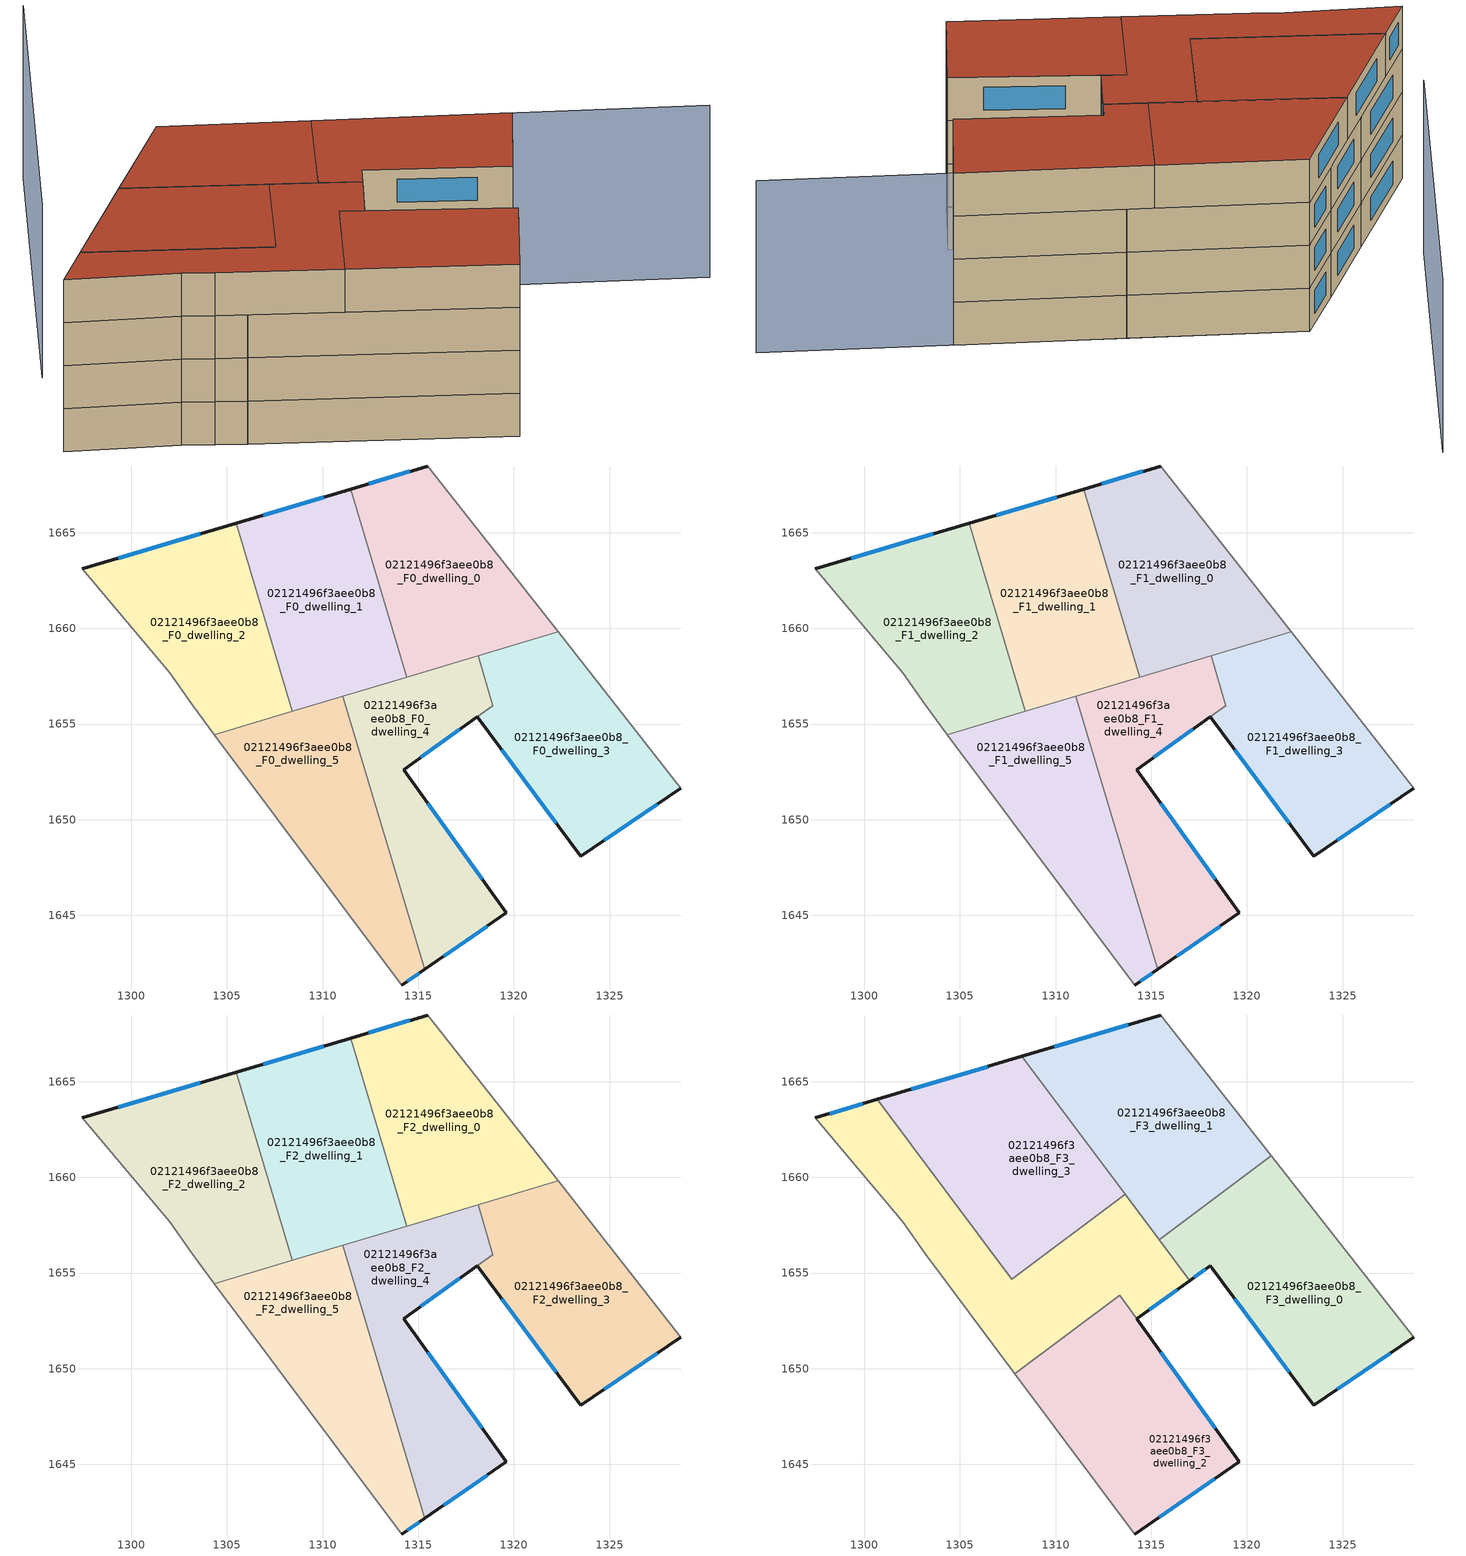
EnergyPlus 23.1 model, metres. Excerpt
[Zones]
02121496f3aee0b8_F0_dwelling_0
 floor ground (EU_floor_Construction): 1315.51,1668.48 1322.31,1659.81 1314.4,1657.45 1311.46,1667.28 z0
 wall outside (EU_wall_Construction): 1315.51,1668.48 1311.46,1667.28 z0:3
 wall adiabatic (EU_wall_Construction): 1322.31,1659.81 1315.51,1668.48 z0:3
 wall to 02121496f3aee0b8_F0_dwelling_1 (EU_wall_Construction): 1311.46,1667.28 1314.4,1657.45 z0:3
 wall to 02121496f3aee0b8_F0_dwelling_3 (EU_wall_Construction): 1318.12,1658.56 1322.31,1659.81 z0:3
 wall to 02121496f3aee0b8_F0_dwelling_4 (EU_wall_Construction): 1314.4,1657.45 1318.12,1658.56 z0:3
 window (EU_Window_Construction): 1314.56,1668.2 1312.41,1667.56 z0.7:2.3
02121496f3aee0b8_F0_dwelling_1
 floor ground (EU_floor_Construction): 1311.46,1667.28 1314.4,1657.45 1308.43,1655.66 1305.49,1665.5 z0
 wall outside (EU_wall_Construction): 1311.46,1667.28 1305.49,1665.5 z0:3
 wall to 02121496f3aee0b8_F0_dwelling_2 (EU_wall_Construction): 1305.49,1665.5 1308.43,1655.66 z0:3
 wall to 02121496f3aee0b8_F0_dwelling_4 (EU_wall_Construction): 1311.06,1656.45 1314.4,1657.45 z0:3
 wall to 02121496f3aee0b8_F0_dwelling_5 (EU_wall_Construction): 1308.43,1655.66 1311.06,1656.45 z0:3
 window (EU_Window_Construction): 1310.06,1666.86 1306.89,1665.92 z0.7:2.3
02121496f3aee0b8_F0_dwelling_2
 floor ground (EU_floor_Construction): 1305.49,1665.5 1308.43,1655.66 1304.34,1654.45 1303.18,1656 1302.01,1657.68 1297.45,1663.11 z0
 wall outside (EU_wall_Construction): 1305.49,1665.5 1297.45,1663.11 z0:3
 wall adiabatic (EU_wall_Construction): 1297.45,1663.11 1302.01,1657.68 1303.18,1656 1304.34,1654.45 z0:3
 wall to 02121496f3aee0b8_F0_dwelling_5 (EU_wall_Construction): 1304.34,1654.45 1308.43,1655.66 z0:3
 window (EU_Window_Construction): 1303.6,1664.94 1299.33,1663.67 z0.7:2.3
02121496f3aee0b8_F0_dwelling_3
 floor ground (EU_floor_Construction): 1322.31,1659.81 1328.71,1651.64 1323.49,1648.1 1318.08,1655.38 1318.9,1655.96 1318.12,1658.56 z0
 wall outside (EU_wall_Construction): 1318.08,1655.38 1323.49,1648.1 1328.71,1651.64 z0:3
 wall adiabatic (EU_wall_Construction): 1328.71,1651.64 1322.31,1659.81 z0:3
 wall to 02121496f3aee0b8_F0_dwelling_4 (EU_wall_Construction): 1318.12,1658.56 1318.9,1655.96 1318.08,1655.38 z0:3
 window (EU_Window_Construction): 1324.72,1648.93 1327.49,1650.81 / 1319.35,1653.67 1322.22,1649.81 z0.7:2.3
02121496f3aee0b8_F0_dwelling_4
 floor ground (EU_floor_Construction): 1318.12,1658.56 1318.9,1655.96 1314.23,1652.61 1319.6,1645.13 1315.33,1642.18 1311.06,1656.45 z0
 wall outside (EU_wall_Construction): 1315.33,1642.18 1319.6,1645.13 1314.23,1652.61 1318.08,1655.37 z0:3
 wall to 02121496f3aee0b8_F0_dwelling_5 (EU_wall_Construction): 1311.06,1656.45 1315.33,1642.18 z0:3
 window (EU_Window_Construction): 1318.34,1646.89 1315.49,1650.86 / 1316.33,1642.87 1318.6,1644.44 / 1315.13,1653.26 1317.18,1654.73 z0.7:2.3
02121496f3aee0b8_F0_dwelling_5
 floor ground (EU_floor_Construction): 1311.06,1656.45 1315.33,1642.18 1314.15,1641.36 1304.34,1654.45 z0
 wall outside (EU_wall_Construction): 1314.15,1641.36 1315.33,1642.18 z0:3
 wall adiabatic (EU_wall_Construction): 1304.34,1654.45 1314.15,1641.36 z0:3
 window (EU_Window_Construction): 1314.42,1641.55 1315.05,1641.99 z0.7:2.3
02121496f3aee0b8_F1_dwelling_0
 floor to 02121496f3aee0b8_F0_dwelling_0 (EU_floor_Construction): 1315.51,1668.48 1322.31,1659.81 1314.4,1657.45 1311.46,1667.28 z3
 wall outside (EU_wall_Construction): 1315.51,1668.48 1311.46,1667.28 z3:6
 wall adiabatic (EU_wall_Construction): 1322.31,1659.81 1315.51,1668.48 z3:6
 wall to 02121496f3aee0b8_F1_dwelling_1 (EU_wall_Construction): 1311.46,1667.28 1314.4,1657.45 z3:6
 wall to 02121496f3aee0b8_F1_dwelling_3 (EU_wall_Construction): 1318.12,1658.56 1322.31,1659.81 z3:6
 wall to 02121496f3aee0b8_F1_dwelling_4 (EU_wall_Construction): 1314.4,1657.45 1318.12,1658.56 z3:6
 window (EU_Window_Construction): 1314.56,1668.2 1312.41,1667.56 z3.7:5.3
02121496f3aee0b8_F1_dwelling_1
 floor to 02121496f3aee0b8_F0_dwelling_1 (EU_floor_Construction): 1311.46,1667.28 1314.4,1657.45 1308.43,1655.66 1305.49,1665.5 z3
 wall outside (EU_wall_Construction): 1311.46,1667.28 1305.49,1665.5 z3:6
 wall to 02121496f3aee0b8_F1_dwelling_2 (EU_wall_Construction): 1305.49,1665.5 1308.43,1655.66 z3:6
 wall to 02121496f3aee0b8_F1_dwelling_4 (EU_wall_Construction): 1311.06,1656.45 1314.4,1657.45 z3:6
 wall to 02121496f3aee0b8_F1_dwelling_5 (EU_wall_Construction): 1308.43,1655.66 1311.06,1656.45 z3:6
 window (EU_Window_Construction): 1310.06,1666.86 1306.89,1665.92 z3.7:5.3
02121496f3aee0b8_F1_dwelling_2
 floor to 02121496f3aee0b8_F0_dwelling_2 (EU_floor_Construction): 1305.49,1665.5 1308.43,1655.66 1304.34,1654.45 1303.18,1656 1302.01,1657.68 1297.45,1663.11 z3
 wall outside (EU_wall_Construction): 1305.49,1665.5 1297.45,1663.11 z3:6
 wall adiabatic (EU_wall_Construction): 1297.45,1663.11 1302.01,1657.68 1303.18,1656 1304.34,1654.45 z3:6
 wall to 02121496f3aee0b8_F1_dwelling_5 (EU_wall_Construction): 1304.34,1654.45 1308.43,1655.66 z3:6
 window (EU_Window_Construction): 1303.6,1664.94 1299.33,1663.67 z3.7:5.3
02121496f3aee0b8_F1_dwelling_3
 floor to 02121496f3aee0b8_F0_dwelling_3 (EU_floor_Construction): 1322.31,1659.81 1328.71,1651.64 1323.49,1648.1 1318.08,1655.38 1318.9,1655.96 1318.12,1658.56 z3
 wall outside (EU_wall_Construction): 1318.08,1655.38 1323.49,1648.1 1328.71,1651.64 z3:6
 wall adiabatic (EU_wall_Construction): 1328.71,1651.64 1322.31,1659.81 z3:6
 wall to 02121496f3aee0b8_F1_dwelling_4 (EU_wall_Construction): 1318.12,1658.56 1318.9,1655.96 1318.08,1655.38 z3:6
 window (EU_Window_Construction): 1324.72,1648.93 1327.49,1650.81 / 1319.35,1653.67 1322.22,1649.81 z3.7:5.3
02121496f3aee0b8_F1_dwelling_4
 floor to 02121496f3aee0b8_F0_dwelling_4 (EU_floor_Construction): 1318.12,1658.56 1318.9,1655.96 1314.23,1652.61 1319.6,1645.13 1315.33,1642.18 1311.06,1656.45 z3
 wall outside (EU_wall_Construction): 1315.33,1642.18 1319.6,1645.13 1314.23,1652.61 1318.08,1655.37 z3:6
 wall to 02121496f3aee0b8_F1_dwelling_5 (EU_wall_Construction): 1311.06,1656.45 1315.33,1642.18 z3:6
 window (EU_Window_Construction): 1318.34,1646.89 1315.49,1650.86 / 1316.33,1642.87 1318.6,1644.44 / 1315.13,1653.26 1317.18,1654.73 z3.7:5.3
02121496f3aee0b8_F1_dwelling_5
 floor to 02121496f3aee0b8_F0_dwelling_5 (EU_floor_Construction): 1311.06,1656.45 1315.33,1642.18 1314.15,1641.36 1304.34,1654.45 z3
 wall outside (EU_wall_Construction): 1314.15,1641.36 1315.33,1642.18 z3:6
 wall adiabatic (EU_wall_Construction): 1304.34,1654.45 1314.15,1641.36 z3:6
 window (EU_Window_Construction): 1314.42,1641.55 1315.05,1641.99 z3.7:5.3
02121496f3aee0b8_F2_dwelling_0
 floor to 02121496f3aee0b8_F1_dwelling_0 (EU_floor_Construction): 1315.51,1668.48 1322.31,1659.81 1314.4,1657.45 1311.46,1667.28 z6
 wall outside (EU_wall_Construction): 1315.51,1668.48 1311.46,1667.28 z6:9
 wall adiabatic (EU_wall_Construction): 1322.31,1659.81 1315.51,1668.48 z6:9
 wall to 02121496f3aee0b8_F2_dwelling_1 (EU_wall_Construction): 1311.46,1667.28 1314.4,1657.45 z6:9
 wall to 02121496f3aee0b8_F2_dwelling_3 (EU_wall_Construction): 1318.12,1658.56 1322.31,1659.81 z6:9
 wall to 02121496f3aee0b8_F2_dwelling_4 (EU_wall_Construction): 1314.4,1657.45 1318.12,1658.56 z6:9
 window (EU_Window_Construction): 1314.56,1668.2 1312.41,1667.56 z6.7:8.3
 ceiling adiabatic (EU_roof_Construction): 1314.79,1657.56 1314.08,1658.51 1314.4,1657.45 z9
02121496f3aee0b8_F2_dwelling_1
 floor to 02121496f3aee0b8_F1_dwelling_1 (EU_floor_Construction): 1311.46,1667.28 1314.4,1657.45 1308.43,1655.66 1305.49,1665.5 z6
 wall outside (EU_wall_Construction): 1311.46,1667.28 1305.49,1665.5 z6:9
 wall to 02121496f3aee0b8_F2_dwelling_2 (EU_wall_Construction): 1305.49,1665.5 1308.43,1655.66 z6:9
 wall to 02121496f3aee0b8_F2_dwelling_4 (EU_wall_Construction): 1311.06,1656.45 1314.4,1657.45 z6:9
 wall to 02121496f3aee0b8_F2_dwelling_5 (EU_wall_Construction): 1308.43,1655.66 1311.06,1656.45 z6:9
 window (EU_Window_Construction): 1310.06,1666.86 1306.89,1665.92 z6.7:8.3
02121496f3aee0b8_F2_dwelling_2
 floor to 02121496f3aee0b8_F1_dwelling_2 (EU_floor_Construction): 1305.49,1665.5 1308.43,1655.66 1304.34,1654.45 1303.18,1656 1302.01,1657.68 1297.45,1663.11 z6
 wall outside (EU_wall_Construction): 1305.49,1665.5 1297.45,1663.11 z6:9
 wall adiabatic (EU_wall_Construction): 1297.45,1663.11 1302.01,1657.68 1303.18,1656 1304.34,1654.45 z6:9
 wall to 02121496f3aee0b8_F2_dwelling_5 (EU_wall_Construction): 1304.34,1654.45 1308.43,1655.66 z6:9
 window (EU_Window_Construction): 1303.6,1664.94 1299.33,1663.67 z6.7:8.3
02121496f3aee0b8_F2_dwelling_3
 floor to 02121496f3aee0b8_F1_dwelling_3 (EU_floor_Construction): 1322.31,1659.81 1328.71,1651.64 1323.49,1648.1 1318.08,1655.38 1318.9,1655.96 1318.12,1658.56 z6
 wall outside (EU_wall_Construction): 1318.08,1655.38 1323.49,1648.1 1328.71,1651.64 z6:9
 wall adiabatic (EU_wall_Construction): 1328.71,1651.64 1322.31,1659.81 z6:9
 wall to 02121496f3aee0b8_F2_dwelling_4 (EU_wall_Construction): 1318.12,1658.56 1318.9,1655.96 1318.08,1655.38 z6:9
 window (EU_Window_Construction): 1324.72,1648.93 1327.49,1650.81 / 1319.35,1653.67 1322.22,1649.81 z6.7:8.3
02121496f3aee0b8_F2_dwelling_4
 floor to 02121496f3aee0b8_F1_dwelling_4 (EU_floor_Construction): 1318.12,1658.56 1318.9,1655.96 1314.23,1652.61 1319.6,1645.13 1315.33,1642.18 1311.06,1656.45 z6
 wall outside (EU_wall_Construction): 1315.33,1642.18 1319.6,1645.13 1314.23,1652.61 1318.08,1655.37 z6:9
 wall to 02121496f3aee0b8_F2_dwelling_5 (EU_wall_Construction): 1311.06,1656.45 1315.33,1642.18 z6:9
 window (EU_Window_Construction): 1318.34,1646.89 1315.49,1650.86 / 1316.33,1642.87 1318.6,1644.44 / 1315.13,1653.26 1317.18,1654.73 z6.7:8.3
 ceiling adiabatic (EU_roof_Construction): 1318.9,1655.96 1318.12,1658.56 1311.06,1656.45 1312.11,1652.93 1313.34,1653.85 1314.23,1652.61 z9
02121496f3aee0b8_F2_dwelling_5
 floor to 02121496f3aee0b8_F1_dwelling_5 (EU_floor_Construction): 1311.06,1656.45 1315.33,1642.18 1314.15,1641.36 1304.34,1654.45 z6
 wall outside (EU_wall_Construction): 1314.15,1641.36 1315.33,1642.18 z6:9
 wall adiabatic (EU_wall_Construction): 1304.34,1654.45 1314.15,1641.36 z6:9
 window (EU_Window_Construction): 1314.42,1641.55 1315.05,1641.99 z6.7:8.3
02121496f3aee0b8_F3_dwelling_0
 floor to 02121496f3aee0b8_F2_dwelling_3 (EU_floor_Construction): 1322.31,1659.81 1328.71,1651.64 1323.49,1648.1 1318.08,1655.38 1318.9,1655.96 1318.12,1658.56 z9
 floor to 02121496f3aee0b8_F2_dwelling_0 (EU_floor_Construction): 1321.27,1661.13 1322.31,1659.81 1317.64,1658.41 z9
 floor adiabatic (EU_floor_Construction): 1318.12,1658.56 1318.9,1655.96 1317.01,1654.6 1315.4,1656.74 1317.64,1658.41 z9
 wall outside (EU_wall_Construction): 1317.01,1654.6 1318.08,1655.38 1323.49,1648.1 1328.71,1651.64 z9:12
 wall to 02121496f3aee0b8_F3_dwelling_1 (EU_wall_Construction): 1321.27,1661.13 1315.4,1656.74 z9:12
 wall adiabatic (EU_wall_Construction): 1328.71,1651.64 1321.27,1661.13 z9:12
 wall to 02121496f3aee0b8_F3_dwelling_4 (EU_wall_Construction): 1315.4,1656.74 1317.01,1654.6 z9:12
 window (EU_Window_Construction): 1324.72,1648.93 1327.49,1650.81 / 1319.35,1653.67 1322.22,1649.81 / 1317.26,1654.79 1317.83,1655.19 z9.7:11.3
 roof outside (EU_roof_Construction): 1328.71,1651.64 1321.27,1661.13 1315.4,1656.74 1317.01,1654.6 1318.08,1655.38 1323.49,1648.1 z12
02121496f3aee0b8_F3_dwelling_1
 floor to 02121496f3aee0b8_F2_dwelling_0 (EU_floor_Construction): 1315.51,1668.48 1321.27,1661.13 1317.64,1658.41 1314.79,1657.56 1314.08,1658.51 1311.46,1667.28 z9
 floor to 02121496f3aee0b8_F2_dwelling_1 (EU_floor_Construction): 1311.46,1667.28 1314.08,1658.51 1308.23,1666.32 z9
 floor adiabatic (EU_floor_Construction): 1317.64,1658.41 1315.4,1656.74 1314.79,1657.56 z9
 wall outside (EU_wall_Construction): 1315.51,1668.48 1308.23,1666.32 z9:12
 wall adiabatic (EU_wall_Construction): 1321.27,1661.13 1315.51,1668.48 z9:12
 wall to 02121496f3aee0b8_F3_dwelling_3 (EU_wall_Construction): 1308.23,1666.32 1313.64,1659.1 z9:12
 wall to 02121496f3aee0b8_F3_dwelling_4 (EU_wall_Construction): 1313.64,1659.1 1315.4,1656.74 z9:12
 window (EU_Window_Construction): 1313.8,1667.97 1309.94,1666.83 z9.7:11.3
 roof outside (EU_roof_Construction): 1321.27,1661.13 1315.51,1668.48 1308.23,1666.32 1315.4,1656.74 z12
02121496f3aee0b8_F3_dwelling_2
 floor to 02121496f3aee0b8_F2_dwelling_4 (EU_floor_Construction): 1313.34,1653.85 1319.6,1645.13 1315.33,1642.18 1312.11,1652.93 z9
 floor to 02121496f3aee0b8_F2_dwelling_5 (EU_floor_Construction): 1312.11,1652.93 1315.33,1642.18 1314.15,1641.36 1307.86,1649.75 z9
 wall outside (EU_wall_Construction): 1314.15,1641.36 1319.6,1645.13 1314.23,1652.61 z9:12
 wall adiabatic (EU_wall_Construction): 1307.86,1649.75 1314.15,1641.36 z9:12
 wall to 02121496f3aee0b8_F3_dwelling_4 (EU_wall_Construction): 1314.23,1652.61 1313.34,1653.85 1307.86,1649.75 z9:12
 window (EU_Window_Construction): 1315.43,1642.25 1318.32,1644.24 / 1318.34,1646.89 1315.49,1650.86 z9.7:11.3
 roof outside (EU_roof_Construction): 1319.6,1645.13 1313.34,1653.85 1307.86,1649.75 1314.15,1641.36 z12
02121496f3aee0b8_F3_dwelling_3
 floor to 02121496f3aee0b8_F2_dwelling_1 (EU_floor_Construction): 1308.23,1666.32 1313.64,1659.11 1309.45,1655.97 1308.43,1655.66 1305.49,1665.5 z9
 floor to 02121496f3aee0b8_F2_dwelling_2 (EU_floor_Construction): 1305.49,1665.5 1308.43,1655.66 1307.23,1655.31 1300.68,1664.07 z9
 floor to 02121496f3aee0b8_F2_dwelling_5 (EU_floor_Construction): 1309.45,1655.97 1307.71,1654.67 1307.23,1655.31 z9
 wall outside (EU_wall_Construction): 1308.23,1666.32 1300.68,1664.07 z9:12
 wall to 02121496f3aee0b8_F3_dwelling_4 (EU_wall_Construction): 1300.68,1664.07 1307.71,1654.67 1313.64,1659.11 z9:12
 window (EU_Window_Construction): 1306.46,1665.79 1302.45,1664.6 z9.7:11.3
 roof outside (EU_roof_Construction): 1313.64,1659.11 1308.23,1666.32 1300.68,1664.07 1307.71,1654.67 z12
02121496f3aee0b8_F3_dwelling_4
 floor to 02121496f3aee0b8_F2_dwelling_2 (EU_floor_Construction): 1300.68,1664.07 1307.23,1655.31 1304.34,1654.45 1303.18,1656 1302.01,1657.68 1297.45,1663.11 z9
 floor to 02121496f3aee0b8_F2_dwelling_5 (EU_floor_Construction): 1311.06,1656.45 1312.11,1652.93 1307.86,1649.75 1304.34,1654.45 1307.23,1655.31 1307.71,1654.67 1309.45,1655.97 z9
 floor to 02121496f3aee0b8_F2_dwelling_1 (EU_floor_Construction): 1314.08,1658.51 1314.4,1657.45 1309.45,1655.97 1313.64,1659.1 z9
 floor adiabatic (EU_floor_Construction): 1314.4,1657.45 1314.08,1658.51 1317.01,1654.6 1314.23,1652.61 1313.34,1653.85 1312.11,1652.93 1311.06,1656.45 z9
 wall outside (EU_wall_Construction): 1300.68,1664.07 1297.45,1663.11 / 1314.23,1652.61 1317.01,1654.6 z9:12
 wall adiabatic (EU_wall_Construction): 1297.45,1663.11 1302.01,1657.68 1303.18,1656 1307.86,1649.75 z9:12
 window (EU_Window_Construction): 1299.92,1663.84 1298.2,1663.33 / 1314.88,1653.08 1316.35,1654.14 z9.7:11.3
 roof outside (EU_roof_Construction): 1314.23,1652.61 1317.01,1654.6 1313.64,1659.11 1307.71,1654.67 1300.68,1664.07 1297.45,1663.11 1302.01,1657.68 1303.18,1656 1307.86,1649.75 1313.34,1653.85 z12
shading: 1336.04,1642.29 1315.51,1668.48 / 1322.91,1682.99 1304.02,1669.04 z0:12
[Building]
EU S2 Campaign: North Axis=0; Terrain=City; Solar Distribution=FullExterior
[Site:Location]
Budapest.Ferenc.Liszt.Intl.AP: Latitude=47.437; Longitude=19.256; Time Zone=1; Elevation=185
[SizingPeriod:WeatherFileDays]
AnnualSizingPeriod: Begin Month=1; Begin Day of Month=1; End Month=12; End Day of Month=31; Day of Week for Start Day=Monday; Use Weather File Daylight Saving Period=No; Use Weather File Rain and Snow Indicators=No
[MATERIAL]
EU_InternalMass_Material: Roughness=MediumRough; Thickness=0.1; Conductivity=1; Density=1800; Specific Heat=900; Thermal Absorptance=0.9; Solar Absorptance=0.7; Visible Absorptance=0.7
[MATERIAL:NOMASS] Roughness=MediumRough; Thermal Absorptance=0.9; Solar Absorptance=0.7; Visible Absorptance=0.7
Name | Thermal Resistance
EU_wall_NoMass | 0.832559
EU_roof_NoMass | 1.39638
EU_floor_NoMass | 0.872794
[WINDOWMATERIAL:SIMPLEGLAZINGSYSTEM]
EU_Window_SimpleGlazing: UFactor=2.79869; Solar Heat Gain Coefficient=0.75; Visible Transmittance=0.75
[CONSTRUCTION]
EU_wall_Construction: EU_wall_NoMass
EU_roof_Construction: EU_roof_NoMass
EU_floor_Construction: EU_floor_NoMass
EU_Window_Construction: EU_Window_SimpleGlazing
EU_InternalMass_Construction: EU_InternalMass_Material
[ZONE] Type=1; Multiplier=1; Ceiling Height=autocalculate; Floor Area=autocalculate; Part of Total Floor Area=Yes
Name | Volume
02121496f3aee0b8_F0_dwelling_0; 02121496f3aee0b8_F1_dwelling_0; 02121496f3aee0b8_F2_dwelling_0 | 191.943
02121496f3aee0b8_F3_dwelling_0 | 230.327
02121496f3aee0b8_F0_dwelling_1; 02121496f3aee0b8_F1_dwelling_1; 02121496f3aee0b8_F2_dwelling_1 | 191.913
02121496f3aee0b8_F3_dwelling_1 | 230.322
02121496f3aee0b8_F0_dwelling_2; 02121496f3aee0b8_F1_dwelling_2; 02121496f3aee0b8_F2_dwelling_2 | 191.946
02121496f3aee0b8_F3_dwelling_2 | 214.409
02121496f3aee0b8_F0_dwelling_3; 02121496f3aee0b8_F1_dwelling_3; 02121496f3aee0b8_F2_dwelling_3 | 196.108
02121496f3aee0b8_F3_dwelling_3 | 230.316
02121496f3aee0b8_F0_dwelling_4; 02121496f3aee0b8_F1_dwelling_4; 02121496f3aee0b8_F2_dwelling_4 | 187.771
02121496f3aee0b8_F3_dwelling_4 | 246.229
02121496f3aee0b8_F0_dwelling_5; 02121496f3aee0b8_F1_dwelling_5; 02121496f3aee0b8_F2_dwelling_5 | 191.926
[INTERNALMASS] Construction=EU_InternalMass_Construction
Name | Zone or ZoneList | Surface Area
02121496f3aee0b8_F0_dwelling_0_EU_InternalMass | 02121496f3aee0b8_F0_dwelling_0 | 63.9811
02121496f3aee0b8_F0_dwelling_1_EU_InternalMass | 02121496f3aee0b8_F0_dwelling_1 | 63.9708
02121496f3aee0b8_F0_dwelling_2_EU_InternalMass | 02121496f3aee0b8_F0_dwelling_2 | 63.9819
02121496f3aee0b8_F0_dwelling_3_EU_InternalMass | 02121496f3aee0b8_F0_dwelling_3 | 65.3713
02121496f3aee0b8_F0_dwelling_4_EU_InternalMass | 02121496f3aee0b8_F0_dwelling_4 | 62.5897
02121496f3aee0b8_F0_dwelling_5_EU_InternalMass | 02121496f3aee0b8_F0_dwelling_5 | 63.9754
02121496f3aee0b8_F1_dwelling_0_EU_InternalMass | 02121496f3aee0b8_F1_dwelling_0 | 63.9811
02121496f3aee0b8_F1_dwelling_1_EU_InternalMass | 02121496f3aee0b8_F1_dwelling_1 | 63.9708
02121496f3aee0b8_F1_dwelling_2_EU_InternalMass | 02121496f3aee0b8_F1_dwelling_2 | 63.9819
02121496f3aee0b8_F1_dwelling_3_EU_InternalMass | 02121496f3aee0b8_F1_dwelling_3 | 65.3713
02121496f3aee0b8_F1_dwelling_4_EU_InternalMass | 02121496f3aee0b8_F1_dwelling_4 | 62.5897
02121496f3aee0b8_F1_dwelling_5_EU_InternalMass | 02121496f3aee0b8_F1_dwelling_5 | 63.9754
02121496f3aee0b8_F2_dwelling_0_EU_InternalMass | 02121496f3aee0b8_F2_dwelling_0 | 63.9811
02121496f3aee0b8_F2_dwelling_1_EU_InternalMass | 02121496f3aee0b8_F2_dwelling_1 | 63.9708
02121496f3aee0b8_F2_dwelling_2_EU_InternalMass | 02121496f3aee0b8_F2_dwelling_2 | 63.9819
02121496f3aee0b8_F2_dwelling_3_EU_InternalMass | 02121496f3aee0b8_F2_dwelling_3 | 65.3713
02121496f3aee0b8_F2_dwelling_4_EU_InternalMass | 02121496f3aee0b8_F2_dwelling_4 | 62.5897
02121496f3aee0b8_F2_dwelling_5_EU_InternalMass | 02121496f3aee0b8_F2_dwelling_5 | 63.9754
02121496f3aee0b8_F3_dwelling_0_EU_InternalMass | 02121496f3aee0b8_F3_dwelling_0 | 76.7773
02121496f3aee0b8_F3_dwelling_1_EU_InternalMass | 02121496f3aee0b8_F3_dwelling_1 | 76.7724
02121496f3aee0b8_F3_dwelling_2_EU_InternalMass | 02121496f3aee0b8_F3_dwelling_2 | 71.4704
02121496f3aee0b8_F3_dwelling_3_EU_InternalMass | 02121496f3aee0b8_F3_dwelling_3 | 76.7696
02121496f3aee0b8_F3_dwelling_4_EU_InternalMass | 02121496f3aee0b8_F3_dwelling_4 | 82.075
[OTHEREQUIPMENT] Fuel Type=Electricity; Design Level Calculation Method=Watts/Area; Power per Zone Floor Area=1; Fraction Latent=0; Fraction Radiant=0; Fraction Lost=0; Carbon Dioxide Generation Rate=0; EndUse Subcategory=EU_Step8_InternalGains
Name | Zone or ZoneList or Space or SpaceList | Schedule
EU_Step8_InternalGain_02121496f3aee0b8_F0_dwelling_0_f000 | 02121496f3aee0b8_F0_dwelling_0 | EU_Step8_GainSchedule_02121496f3aee0b8_F0_dwelling_0_f000
EU_Step8_InternalGain_02121496f3aee0b8_F0_dwelling_1_f000 | 02121496f3aee0b8_F0_dwelling_1 | EU_Step8_GainSchedule_02121496f3aee0b8_F0_dwelling_1_f000
EU_Step8_InternalGain_02121496f3aee0b8_F0_dwelling_2_f000 | 02121496f3aee0b8_F0_dwelling_2 | EU_Step8_GainSchedule_02121496f3aee0b8_F0_dwelling_2_f000
EU_Step8_InternalGain_02121496f3aee0b8_F0_dwelling_3_f000 | 02121496f3aee0b8_F0_dwelling_3 | EU_Step8_GainSchedule_02121496f3aee0b8_F0_dwelling_3_f000
EU_Step8_InternalGain_02121496f3aee0b8_F0_dwelling_4_f000 | 02121496f3aee0b8_F0_dwelling_4 | EU_Step8_GainSchedule_02121496f3aee0b8_F0_dwelling_4_f000
EU_Step8_InternalGain_02121496f3aee0b8_F0_dwelling_5_f000 | 02121496f3aee0b8_F0_dwelling_5 | EU_Step8_GainSchedule_02121496f3aee0b8_F0_dwelling_5_f000
EU_Step8_InternalGain_02121496f3aee0b8_F1_dwelling_0_f000 | 02121496f3aee0b8_F1_dwelling_0 | EU_Step8_GainSchedule_02121496f3aee0b8_F1_dwelling_0_f000
EU_Step8_InternalGain_02121496f3aee0b8_F1_dwelling_1_f000 | 02121496f3aee0b8_F1_dwelling_1 | EU_Step8_GainSchedule_02121496f3aee0b8_F1_dwelling_1_f000
EU_Step8_InternalGain_02121496f3aee0b8_F1_dwelling_2_f000 | 02121496f3aee0b8_F1_dwelling_2 | EU_Step8_GainSchedule_02121496f3aee0b8_F1_dwelling_2_f000
EU_Step8_InternalGain_02121496f3aee0b8_F1_dwelling_3_f000 | 02121496f3aee0b8_F1_dwelling_3 | EU_Step8_GainSchedule_02121496f3aee0b8_F1_dwelling_3_f000
EU_Step8_InternalGain_02121496f3aee0b8_F1_dwelling_4_f000 | 02121496f3aee0b8_F1_dwelling_4 | EU_Step8_GainSchedule_02121496f3aee0b8_F1_dwelling_4_f000
EU_Step8_InternalGain_02121496f3aee0b8_F1_dwelling_5_f000 | 02121496f3aee0b8_F1_dwelling_5 | EU_Step8_GainSchedule_02121496f3aee0b8_F1_dwelling_5_f000
EU_Step8_InternalGain_02121496f3aee0b8_F2_dwelling_0_f000 | 02121496f3aee0b8_F2_dwelling_0 | EU_Step8_GainSchedule_02121496f3aee0b8_F2_dwelling_0_f000
EU_Step8_InternalGain_02121496f3aee0b8_F2_dwelling_1_f000 | 02121496f3aee0b8_F2_dwelling_1 | EU_Step8_GainSchedule_02121496f3aee0b8_F2_dwelling_1_f000
EU_Step8_InternalGain_02121496f3aee0b8_F2_dwelling_2_f000 | 02121496f3aee0b8_F2_dwelling_2 | EU_Step8_GainSchedule_02121496f3aee0b8_F2_dwelling_2_f000
EU_Step8_InternalGain_02121496f3aee0b8_F2_dwelling_3_f000 | 02121496f3aee0b8_F2_dwelling_3 | EU_Step8_GainSchedule_02121496f3aee0b8_F2_dwelling_3_f000
EU_Step8_InternalGain_02121496f3aee0b8_F2_dwelling_4_f000 | 02121496f3aee0b8_F2_dwelling_4 | EU_Step8_GainSchedule_02121496f3aee0b8_F2_dwelling_4_f000
EU_Step8_InternalGain_02121496f3aee0b8_F2_dwelling_5_f000 | 02121496f3aee0b8_F2_dwelling_5 | EU_Step8_GainSchedule_02121496f3aee0b8_F2_dwelling_5_f000
EU_Step8_InternalGain_02121496f3aee0b8_F3_dwelling_0_f000 | 02121496f3aee0b8_F3_dwelling_0 | EU_Step8_GainSchedule_02121496f3aee0b8_F3_dwelling_0_f000
EU_Step8_InternalGain_02121496f3aee0b8_F3_dwelling_1_f000 | 02121496f3aee0b8_F3_dwelling_1 | EU_Step8_GainSchedule_02121496f3aee0b8_F3_dwelling_1_f000
EU_Step8_InternalGain_02121496f3aee0b8_F3_dwelling_2_f000 | 02121496f3aee0b8_F3_dwelling_2 | EU_Step8_GainSchedule_02121496f3aee0b8_F3_dwelling_2_f000
EU_Step8_InternalGain_02121496f3aee0b8_F3_dwelling_3_f000 | 02121496f3aee0b8_F3_dwelling_3 | EU_Step8_GainSchedule_02121496f3aee0b8_F3_dwelling_3_f000
EU_Step8_InternalGain_02121496f3aee0b8_F3_dwelling_4_f000 | 02121496f3aee0b8_F3_dwelling_4 | EU_Step8_GainSchedule_02121496f3aee0b8_F3_dwelling_4_f000
[ZONEVENTILATION:DESIGNFLOWRATE] Schedule=EU_AlwaysOn; Design Flow Rate Calculation Method=AirChanges/Hour; Air Changes per Hour=0.475469; Ventilation Type=Natural; Fan Pressure Rise=0; Fan Total Efficiency=1; Constant Term Coefficient=1; Temperature Term Coefficient=0; Velocity Term Coefficient=0; Velocity Squared Term Coefficient=0; Minimum Indoor Temperature=-100; Maximum Indoor Temperature=100; Delta Temperature=-100; Minimum Outdoor Temperature=-100; Maximum Outdoor Temperature=100; Maximum Wind Speed=40
Name | Zone or ZoneList or Space or SpaceList
EU_ConstantAir_02121496f3aee0b8_F0_dwelling_0 | 02121496f3aee0b8_F0_dwelling_0
EU_ConstantAir_02121496f3aee0b8_F0_dwelling_1 | 02121496f3aee0b8_F0_dwelling_1
EU_ConstantAir_02121496f3aee0b8_F0_dwelling_2 | 02121496f3aee0b8_F0_dwelling_2
EU_ConstantAir_02121496f3aee0b8_F0_dwelling_3 | 02121496f3aee0b8_F0_dwelling_3
EU_ConstantAir_02121496f3aee0b8_F0_dwelling_4 | 02121496f3aee0b8_F0_dwelling_4
EU_ConstantAir_02121496f3aee0b8_F0_dwelling_5 | 02121496f3aee0b8_F0_dwelling_5
EU_ConstantAir_02121496f3aee0b8_F1_dwelling_0 | 02121496f3aee0b8_F1_dwelling_0
EU_ConstantAir_02121496f3aee0b8_F1_dwelling_1 | 02121496f3aee0b8_F1_dwelling_1
EU_ConstantAir_02121496f3aee0b8_F1_dwelling_2 | 02121496f3aee0b8_F1_dwelling_2
EU_ConstantAir_02121496f3aee0b8_F1_dwelling_3 | 02121496f3aee0b8_F1_dwelling_3
EU_ConstantAir_02121496f3aee0b8_F1_dwelling_4 | 02121496f3aee0b8_F1_dwelling_4
EU_ConstantAir_02121496f3aee0b8_F1_dwelling_5 | 02121496f3aee0b8_F1_dwelling_5
EU_ConstantAir_02121496f3aee0b8_F2_dwelling_0 | 02121496f3aee0b8_F2_dwelling_0
EU_ConstantAir_02121496f3aee0b8_F2_dwelling_1 | 02121496f3aee0b8_F2_dwelling_1
EU_ConstantAir_02121496f3aee0b8_F2_dwelling_2 | 02121496f3aee0b8_F2_dwelling_2
EU_ConstantAir_02121496f3aee0b8_F2_dwelling_3 | 02121496f3aee0b8_F2_dwelling_3
EU_ConstantAir_02121496f3aee0b8_F2_dwelling_4 | 02121496f3aee0b8_F2_dwelling_4
EU_ConstantAir_02121496f3aee0b8_F2_dwelling_5 | 02121496f3aee0b8_F2_dwelling_5
EU_ConstantAir_02121496f3aee0b8_F3_dwelling_0 | 02121496f3aee0b8_F3_dwelling_0
EU_ConstantAir_02121496f3aee0b8_F3_dwelling_1 | 02121496f3aee0b8_F3_dwelling_1
EU_ConstantAir_02121496f3aee0b8_F3_dwelling_2 | 02121496f3aee0b8_F3_dwelling_2
EU_ConstantAir_02121496f3aee0b8_F3_dwelling_3 | 02121496f3aee0b8_F3_dwelling_3
EU_ConstantAir_02121496f3aee0b8_F3_dwelling_4 | 02121496f3aee0b8_F3_dwelling_4
[HVACTEMPLATE:THERMOSTAT] Constant Heating Setpoint=20; Constant Cooling Setpoint=50
EU_HeatOnly_02121496f3aee0b8_F0_dwelling_0; EU_HeatOnly_02121496f3aee0b8_F0_dwelling_1; EU_HeatOnly_02121496f3aee0b8_F0_dwelling_2; EU_HeatOnly_02121496f3aee0b8_F0_dwelling_3; EU_HeatOnly_02121496f3aee0b8_F0_dwelling_4; EU_HeatOnly_02121496f3aee0b8_F0_dwelling_5; EU_HeatOnly_02121496f3aee0b8_F1_dwelling_0; EU_HeatOnly_02121496f3aee0b8_F1_dwelling_1; EU_HeatOnly_02121496f3aee0b8_F1_dwelling_2; EU_HeatOnly_02121496f3aee0b8_F1_dwelling_3; EU_HeatOnly_02121496f3aee0b8_F1_dwelling_4; EU_HeatOnly_02121496f3aee0b8_F1_dwelling_5; EU_HeatOnly_02121496f3aee0b8_F2_dwelling_0; EU_HeatOnly_02121496f3aee0b8_F2_dwelling_1; EU_HeatOnly_02121496f3aee0b8_F2_dwelling_2; EU_HeatOnly_02121496f3aee0b8_F2_dwelling_3; EU_HeatOnly_02121496f3aee0b8_F2_dwelling_4; EU_HeatOnly_02121496f3aee0b8_F2_dwelling_5; EU_HeatOnly_02121496f3aee0b8_F3_dwelling_0; EU_HeatOnly_02121496f3aee0b8_F3_dwelling_1; EU_HeatOnly_02121496f3aee0b8_F3_dwelling_2; EU_HeatOnly_02121496f3aee0b8_F3_dwelling_3; EU_HeatOnly_02121496f3aee0b8_F3_dwelling_4
[HVACTEMPLATE:ZONE:IDEALLOADSAIRSYSTEM] System Availability Schedule=EU_AlwaysOn; Maximum Heating Supply Air Temperature=50; Minimum Cooling Supply Air Temperature=13; Maximum Heating Supply Air Humidity Ratio=0.0156; Minimum Cooling Supply Air Humidity Ratio=0.0077; Heating Limit=NoLimit; Cooling Limit=NoLimit; Heating Availability Schedule=EU_AlwaysOn; Cooling Availability Schedule=EU_CoolingOff; Dehumidification Control Type=ConstantSensibleHeatRatio; Cooling Sensible Heat Ratio=0.7; Dehumidification Setpoint=60; Humidification Control Type=None; Humidification Setpoint=30; Outdoor Air Method=None; Outdoor Air Flow Rate per Person=0.00944; Outdoor Air Flow Rate per Zone Floor Area=0; Outdoor Air Flow Rate per Zone=0; Demand Controlled Ventilation Type=None; Outdoor Air Economizer Type=NoEconomizer; Heat Recovery Type=None; Sensible Heat Recovery Effectiveness=0.7; Latent Heat Recovery Effectiveness=0.65
Name | Template Thermostat
02121496f3aee0b8_F0_dwelling_0 | EU_HeatOnly_02121496f3aee0b8_F0_dwelling_0
02121496f3aee0b8_F0_dwelling_1 | EU_HeatOnly_02121496f3aee0b8_F0_dwelling_1
02121496f3aee0b8_F0_dwelling_2 | EU_HeatOnly_02121496f3aee0b8_F0_dwelling_2
02121496f3aee0b8_F0_dwelling_3 | EU_HeatOnly_02121496f3aee0b8_F0_dwelling_3
02121496f3aee0b8_F0_dwelling_4 | EU_HeatOnly_02121496f3aee0b8_F0_dwelling_4
02121496f3aee0b8_F0_dwelling_5 | EU_HeatOnly_02121496f3aee0b8_F0_dwelling_5
02121496f3aee0b8_F1_dwelling_0 | EU_HeatOnly_02121496f3aee0b8_F1_dwelling_0
02121496f3aee0b8_F1_dwelling_1 | EU_HeatOnly_02121496f3aee0b8_F1_dwelling_1
02121496f3aee0b8_F1_dwelling_2 | EU_HeatOnly_02121496f3aee0b8_F1_dwelling_2
02121496f3aee0b8_F1_dwelling_3 | EU_HeatOnly_02121496f3aee0b8_F1_dwelling_3
02121496f3aee0b8_F1_dwelling_4 | EU_HeatOnly_02121496f3aee0b8_F1_dwelling_4
02121496f3aee0b8_F1_dwelling_5 | EU_HeatOnly_02121496f3aee0b8_F1_dwelling_5
02121496f3aee0b8_F2_dwelling_0 | EU_HeatOnly_02121496f3aee0b8_F2_dwelling_0
02121496f3aee0b8_F2_dwelling_1 | EU_HeatOnly_02121496f3aee0b8_F2_dwelling_1
02121496f3aee0b8_F2_dwelling_2 | EU_HeatOnly_02121496f3aee0b8_F2_dwelling_2
02121496f3aee0b8_F2_dwelling_3 | EU_HeatOnly_02121496f3aee0b8_F2_dwelling_3
02121496f3aee0b8_F2_dwelling_4 | EU_HeatOnly_02121496f3aee0b8_F2_dwelling_4
02121496f3aee0b8_F2_dwelling_5 | EU_HeatOnly_02121496f3aee0b8_F2_dwelling_5
02121496f3aee0b8_F3_dwelling_0 | EU_HeatOnly_02121496f3aee0b8_F3_dwelling_0
02121496f3aee0b8_F3_dwelling_1 | EU_HeatOnly_02121496f3aee0b8_F3_dwelling_1
02121496f3aee0b8_F3_dwelling_2 | EU_HeatOnly_02121496f3aee0b8_F3_dwelling_2
02121496f3aee0b8_F3_dwelling_3 | EU_HeatOnly_02121496f3aee0b8_F3_dwelling_3
02121496f3aee0b8_F3_dwelling_4 | EU_HeatOnly_02121496f3aee0b8_F3_dwelling_4
[SIZING:ZONE] Zone Cooling Design Supply Air Temperature Input Method=SupplyAirTemperature; Zone Cooling Design Supply Air Temperature=13; Zone Heating Design Supply Air Temperature Input Method=SupplyAirTemperature; Zone Heating Design Supply Air Temperature=50; Zone Cooling Design Supply Air Humidity Ratio=0.008; Zone Heating Design Supply Air Humidity Ratio=0.008; Cooling Design Air Flow Method=DesignDay; Cooling Design Air Flow Rate=0; Cooling Minimum Air Flow per Zone Floor Area=0.000762; Cooling Minimum Air Flow=0; Cooling Minimum Air Flow Fraction=0.2; Heating Design Air Flow Method=DesignDay; Heating Design Air Flow Rate=0; Heating Maximum Air Flow per Zone Floor Area=0.002032; Heating Maximum Air Flow=0.141576; Heating Maximum Air Flow Fraction=0.3; Account for Dedicated Outdoor Air System=No; Dedicated Outdoor Air System Control Strategy=NeutralSupplyAir; Dedicated Outdoor Air Low Setpoint Temperature for Design=autosize; Dedicated Outdoor Air High Setpoint Temperature for Design=autosize; Zone Load Sizing Method=Sensible Load Only No Latent Load; Zone Latent Cooling Design Supply Air Humidity Ratio Input Method=HumidityRatioDifference; Zone Cooling Design Supply Air Humidity Ratio Difference=0.005; Zone Latent Heating Design Supply Air Humidity Ratio Input Method=HumidityRatioDifference; Zone Humidification Design Supply Air Humidity Ratio Difference=0.005
02121496f3aee0b8_F0_dwelling_0; 02121496f3aee0b8_F0_dwelling_1; 02121496f3aee0b8_F0_dwelling_2; 02121496f3aee0b8_F0_dwelling_3; 02121496f3aee0b8_F0_dwelling_4; 02121496f3aee0b8_F0_dwelling_5; 02121496f3aee0b8_F1_dwelling_0; 02121496f3aee0b8_F1_dwelling_1; 02121496f3aee0b8_F1_dwelling_2; 02121496f3aee0b8_F1_dwelling_3; 02121496f3aee0b8_F1_dwelling_4; 02121496f3aee0b8_F1_dwelling_5; 02121496f3aee0b8_F2_dwelling_0; 02121496f3aee0b8_F2_dwelling_1; 02121496f3aee0b8_F2_dwelling_2; 02121496f3aee0b8_F2_dwelling_3; 02121496f3aee0b8_F2_dwelling_4; 02121496f3aee0b8_F2_dwelling_5; 02121496f3aee0b8_F3_dwelling_0; 02121496f3aee0b8_F3_dwelling_1; 02121496f3aee0b8_F3_dwelling_2; 02121496f3aee0b8_F3_dwelling_3; 02121496f3aee0b8_F3_dwelling_4
[SCHEDULE:CONSTANT]
Name | Hourly Value
EU_AlwaysOn | 1
EU_CoolingOff | 0
[SCHEDULE:FILE] Column Number=1; Rows to Skip at Top=0; Number of Hours of Data=8760; Column Separator=Comma; Interpolate to Timestep=No; Minutes per Item=60; Adjust Schedule for Daylight Savings=Yes
Name | File
EU_Step8_GainSchedule_02121496f3aee0b8_F0_dwelling_0_f000 | ../../schedules/02121496f3aee0b8/02121496f3aee0b8_F0_dwelling_0_f000_gain.csv
EU_Step8_GainSchedule_02121496f3aee0b8_F0_dwelling_1_f000 | ../../schedules/02121496f3aee0b8/02121496f3aee0b8_F0_dwelling_1_f000_gain.csv
EU_Step8_GainSchedule_02121496f3aee0b8_F0_dwelling_2_f000 | ../../schedules/02121496f3aee0b8/02121496f3aee0b8_F0_dwelling_2_f000_gain.csv
EU_Step8_GainSchedule_02121496f3aee0b8_F0_dwelling_3_f000 | ../../schedules/02121496f3aee0b8/02121496f3aee0b8_F0_dwelling_3_f000_gain.csv
EU_Step8_GainSchedule_02121496f3aee0b8_F0_dwelling_4_f000 | ../../schedules/02121496f3aee0b8/02121496f3aee0b8_F0_dwelling_4_f000_gain.csv
EU_Step8_GainSchedule_02121496f3aee0b8_F0_dwelling_5_f000 | ../../schedules/02121496f3aee0b8/02121496f3aee0b8_F0_dwelling_5_f000_gain.csv
EU_Step8_GainSchedule_02121496f3aee0b8_F1_dwelling_0_f000 | ../../schedules/02121496f3aee0b8/02121496f3aee0b8_F1_dwelling_0_f000_gain.csv
EU_Step8_GainSchedule_02121496f3aee0b8_F1_dwelling_1_f000 | ../../schedules/02121496f3aee0b8/02121496f3aee0b8_F1_dwelling_1_f000_gain.csv
EU_Step8_GainSchedule_02121496f3aee0b8_F1_dwelling_2_f000 | ../../schedules/02121496f3aee0b8/02121496f3aee0b8_F1_dwelling_2_f000_gain.csv
EU_Step8_GainSchedule_02121496f3aee0b8_F1_dwelling_3_f000 | ../../schedules/02121496f3aee0b8/02121496f3aee0b8_F1_dwelling_3_f000_gain.csv
EU_Step8_GainSchedule_02121496f3aee0b8_F1_dwelling_4_f000 | ../../schedules/02121496f3aee0b8/02121496f3aee0b8_F1_dwelling_4_f000_gain.csv
EU_Step8_GainSchedule_02121496f3aee0b8_F1_dwelling_5_f000 | ../../schedules/02121496f3aee0b8/02121496f3aee0b8_F1_dwelling_5_f000_gain.csv
EU_Step8_GainSchedule_02121496f3aee0b8_F2_dwelling_0_f000 | ../../schedules/02121496f3aee0b8/02121496f3aee0b8_F2_dwelling_0_f000_gain.csv
EU_Step8_GainSchedule_02121496f3aee0b8_F2_dwelling_1_f000 | ../../schedules/02121496f3aee0b8/02121496f3aee0b8_F2_dwelling_1_f000_gain.csv
EU_Step8_GainSchedule_02121496f3aee0b8_F2_dwelling_2_f000 | ../../schedules/02121496f3aee0b8/02121496f3aee0b8_F2_dwelling_2_f000_gain.csv
EU_Step8_GainSchedule_02121496f3aee0b8_F2_dwelling_3_f000 | ../../schedules/02121496f3aee0b8/02121496f3aee0b8_F2_dwelling_3_f000_gain.csv
EU_Step8_GainSchedule_02121496f3aee0b8_F2_dwelling_4_f000 | ../../schedules/02121496f3aee0b8/02121496f3aee0b8_F2_dwelling_4_f000_gain.csv
EU_Step8_GainSchedule_02121496f3aee0b8_F2_dwelling_5_f000 | ../../schedules/02121496f3aee0b8/02121496f3aee0b8_F2_dwelling_5_f000_gain.csv
EU_Step8_GainSchedule_02121496f3aee0b8_F3_dwelling_0_f000 | ../../schedules/02121496f3aee0b8/02121496f3aee0b8_F3_dwelling_0_f000_gain.csv
EU_Step8_GainSchedule_02121496f3aee0b8_F3_dwelling_1_f000 | ../../schedules/02121496f3aee0b8/02121496f3aee0b8_F3_dwelling_1_f000_gain.csv
EU_Step8_GainSchedule_02121496f3aee0b8_F3_dwelling_2_f000 | ../../schedules/02121496f3aee0b8/02121496f3aee0b8_F3_dwelling_2_f000_gain.csv
EU_Step8_GainSchedule_02121496f3aee0b8_F3_dwelling_3_f000 | ../../schedules/02121496f3aee0b8/02121496f3aee0b8_F3_dwelling_3_f000_gain.csv
EU_Step8_GainSchedule_02121496f3aee0b8_F3_dwelling_4_f000 | ../../schedules/02121496f3aee0b8/02121496f3aee0b8_F3_dwelling_4_f000_gain.csv
